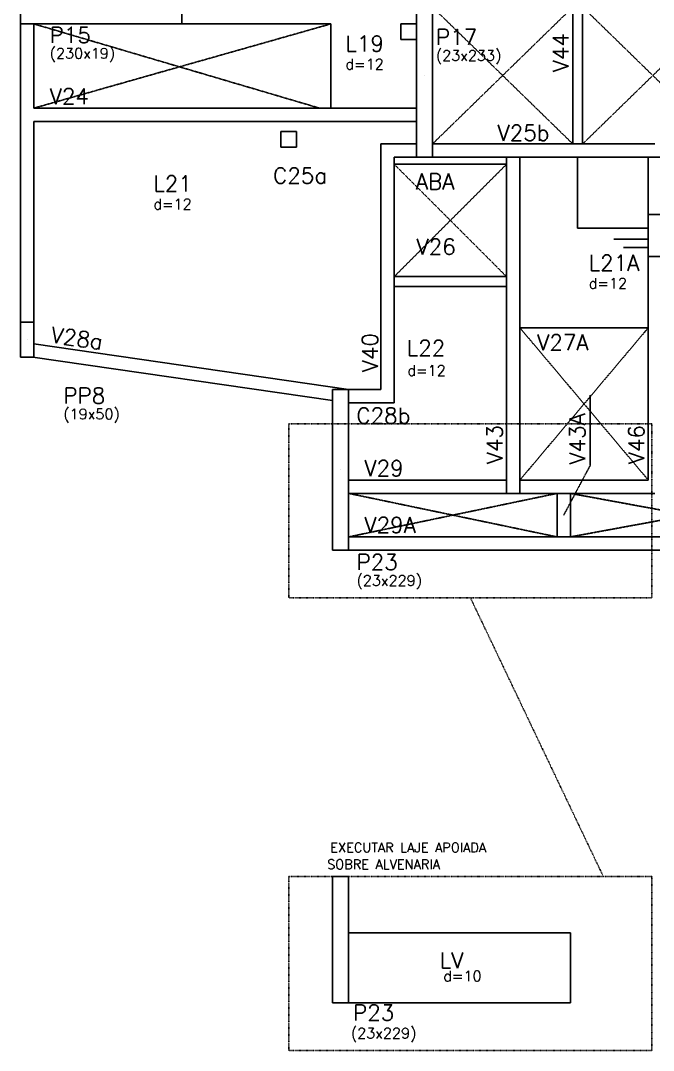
# Model space of a CAD drawing. Extents: x -40810 to 33675, y -2018 to 21213.
# Drawn here: x -44 to 857, y 8123 to 9591 of the extents above; entities that cross this region are included whole.
import ezdxf

# ---------------------------------------------------------------- set-up
doc = ezdxf.new("R2010")
doc.units = 0
doc.linetypes.add('ESTILO_TQS_0003', pattern=[1.5, 0.5, -0.4, 0.1, -0.5])
doc.linetypes.add('TRAZO_HUECO', pattern=[0.75, 0.5, -0.25])
for name, color, linetype in [('1', 5, 'Continuous'), ('10', 7, 'Continuous'), ('12', 3, 'Continuous'), ('13', 7, 'Continuous'), ('18', 9, 'Continuous'), ('204', 7, 'ESTILO_TQS_0003'), ('241', 7, 'TRAZO_HUECO'), ('242', 3, 'Continuous'), ('3', 2, 'Continuous'), ('4', 2, 'Continuous'), ('42', 7, 'Continuous'), ('8', 5, 'Continuous'), ('9', 3, 'Continuous')]:
    doc.layers.add(name, color=color, linetype=linetype)
doc.styles.get("Standard").update_dxf_attribs({"font": 'romans.shx', "width": 0.8})

msp = doc.modelspace()

# ---------------------------------------------------------------- linework, layer by layer
at = {"layer": '1'}
for p, q in [((397.569, 9465.825), (397.569, 9585.825)), ((850.066, 9152.825), (667.066, 9152.825)), ((720.07, 8854.825), (720.07, 8916.825)), ((739.07, 8916.825), (739.07, 8854.825)), ((423.066, 8190.751), (739.07, 8190.751))]:
    msp.add_line(p, q, dxfattribs=at)
at = {"layer": '1', "linetype": 'Continuous'}
for p, q in [((423.066, 8290.755), (739.33, 8290.755)), ((739.07, 8190.755), (739.07, 8290.755))]:
    msp.add_line(p, q, dxfattribs=at)
at = {"layer": '1'}
for points in [[(742.566, 9609.825), (742.566, 9414.825)], [(756.566, 9414.825), (756.566, 9609.825)], [(-44.434, 9585.825), (-44.434, 9445.325)], [(-25.434, 9465.825), (-25.434, 9585.825)], [(185.566, 9585.825), (397.569, 9585.825)], [(519.566, 9465.825), (-25.434, 9465.825)], [(-44.434, 9445.325), (-44.434, 9160.825)], [(-25.434, 9160.825), (-25.434, 9446.825)], [(-25.434, 9446.825), (519.566, 9446.825)], [(519.566, 9414.825), (469.066, 9414.825)], [(469.066, 9414.825), (469.066, 9241.825)], [(654.566, 9414.825), (542.566, 9414.825)], [(742.566, 9414.825), (654.566, 9414.825)], [(859.566, 9414.825), (742.566, 9414.825)], [(488.066, 9395.825), (519.566, 9395.825)], [(488.066, 9225.825), (488.066, 9395.825)], [(542.566, 9395.825), (648.066, 9395.825)], [(648.066, 9395.825), (648.066, 9225.825)], [(667.066, 9395.825), (648.066, 9395.825)], [(667.066, 9395.825), (749.566, 9395.825)], [(667.066, 9241.825), (667.066, 9395.825)], [(749.566, 9395.825), (850.066, 9395.825)], [(850.066, 9395.825), (850.066, 9152.825)], [(869.066, 9395.825), (850.066, 9395.825)], [(488.066, 9385.825), (648.066, 9385.825)], [(469.066, 9241.825), (469.066, 9064.825)], [(667.066, 8916.825), (667.066, 9241.825)], [(648.066, 9225.825), (488.066, 9225.825)], [(488.066, 9211.825), (488.066, 9225.825)], [(648.066, 9211.825), (648.066, 9225.825)], [(488.066, 9045.825), (488.066, 9211.825)], [(488.066, 9211.825), (648.066, 9211.825)], [(648.066, 9211.825), (648.066, 8916.825)], [(850.066, 9152.825), (850.066, 8935.825)], [(423.066, 9064.825), (-25.434, 9129.825)], [(-26.828, 9110.825), (400.066, 9049.011)], [(469.066, 9064.825), (423.066, 9064.825)], [(423.066, 9045.825), (488.066, 9045.825)], [(648.066, 8935.825), (423.066, 8935.825)], [(850.066, 8935.825), (667.066, 8935.825)], [(423.066, 8916.825), (654.566, 8916.825)], [(654.566, 8916.825), (859.566, 8916.825)], [(1076.066, 8854.825), (423.066, 8854.825)], [(423.066, 8835.825), (1076.066, 8835.825)]]:
    msp.add_lwpolyline(points, dxfattribs=at)
at = {"layer": '18'}
for points in [[(801.04, 9279.317), (850.066, 9279.317), (850.066, 9314.317), (869.066, 9314.317), (869.066, 9269.317), (911.677, 9269.317)], [(896.677, 9254.317), (850.066, 9254.317), (850.066, 9267.317), (814.868, 9267.317)]]:
    msp.add_lwpolyline(points, dxfattribs=at)
at = {"layer": '204'}
msp.add_line((786.055, 8370.738), (596.558, 8768.145), dxfattribs=at)
for points in [[(855.184, 8768.145), (337.932, 8768.145), (337.932, 9015.812), (855.184, 9015.812), (855.184, 8768.145)], [(855.184, 8123.071), (337.932, 8123.071), (337.932, 8370.738), (855.184, 8370.738), (855.184, 8123.071)]]:
    msp.add_lwpolyline(points, dxfattribs=at)
at = {"layer": '241'}
for p, q in [((542.566, 9414.825), (742.566, 9609.825)), ((542.566, 9609.825), (742.566, 9414.825)), ((756.566, 9414.825), (956.566, 9609.825)), ((756.566, 9609.825), (956.566, 9414.825)), ((-25.434, 9465.825), (397.569, 9585.825)), ((-25.434, 9585.825), (381.566, 9465.825)), ((488.066, 9225.825), (648.066, 9385.825)), ((488.066, 9385.825), (648.066, 9225.825)), ((667.066, 8935.825), (850.066, 9152.825)), ((667.066, 9152.825), (850.066, 8935.825)), ((767.289, 8956.724), (767.289, 9057.226)), ((729.57, 8885.825), (767.289, 8956.724)), ((423.066, 8916.825), (720.07, 8854.825)), ((423.066, 8854.825), (720.07, 8916.825)), ((739.07, 8916.825), (1076.066, 8854.825)), ((739.07, 8854.825), (1076.066, 8916.825))]:
    msp.add_line(p, q, dxfattribs=at)
at = {"layer": '242'}
for p, q in [((531.066, 9512.325), (531.066, 9512.325)), ((-34.934, 9135.825), (-34.934, 9135.825)), ((411.566, 8950.325), (411.566, 8950.325))]:
    msp.add_line(p, q, dxfattribs=at)
at = {"layer": '3'}
for points in [[(519.566, 9395.825), (542.566, 9395.825), (542.566, 9628.825), (519.566, 9628.825), (519.566, 9395.825)], [(-44.434, 9585.825), (185.566, 9585.825), (185.566, 9604.825), (-44.434, 9604.825), (-44.434, 9585.825)], [(400.066, 8835.825), (423.066, 8835.825), (423.066, 9064.825), (400.066, 9064.825), (400.066, 8835.825)], [(400.066, 8190.751), (423.066, 8190.751), (423.066, 8370.738), (400.066, 8370.738), (400.066, 8190.751)]]:
    msp.add_lwpolyline(points, dxfattribs=at)
at = {"layer": '4'}
msp.add_lwpolyline([(-44.434, 9110.825), (-25.434, 9110.825), (-25.434, 9160.825), (-44.434, 9160.825), (-44.434, 9110.825)], dxfattribs=at)
at = {"layer": '42'}
for points in [[(519.566, 9585.825), (497.566, 9585.825), (497.566, 9563.825), (519.566, 9563.825), (519.566, 9585.825)], [(348.567, 9432.322), (326.567, 9432.322), (326.567, 9410.322), (348.567, 9410.322), (348.567, 9432.322)], [(749.066, 9294.825), (850.066, 9294.825), (850.066, 9395.825), (749.066, 9395.825), (749.066, 9294.825)]]:
    msp.add_lwpolyline(points, dxfattribs=at)

# ---------------------------------------------------------------- texts
at = {"layer": '10'}
for s, p in [('L19', (418.457, 9546.572)), ('L21', (144.704, 9347.097)), ('L21A', (765.109, 9234.073)), ('L22', (505.856, 9112.657)), ('LV', (552.939, 8240.234))]:
    msp.add_text(s, height=22.5, dxfattribs=at).set_placement(p)
at = {"layer": '12'}
for s, p in [('(230x19)', (-2.988, 9536.349)), ('(23x233)', (547.407, 9533.33)), ('(19x50)', (16.431, 9022.421)), ('(23x229)', (434.316, 8785.2)), ('(23x229)', (426.279, 8140.043))]:
    msp.add_text(s, height=15, dxfattribs=at).set_placement(p)
at = {"layer": '13'}
for s, height, p in [('d=12', 15, (418.457, 9521.072)), ('d=12', 15, (144.704, 9321.597)), ('d=12', 15, (765.109, 9208.573)), ('d=12', 15, (506.784, 9084.374)), ('EXECUTAR LAJE APOIADA', 13.5, (396.906, 8405.44)), ('SOBRE ALVENARIA', 13.5, (392.415, 8381.488)), ('d=10', 15, (557.894, 8221.66))]:
    msp.add_text(s, height=height, dxfattribs=at).set_placement(p)
at = {"layer": '8'}
for s, rotation, p in [('V44', 90, (736.374, 9516.856)), ('V28a', 351.610156, (-2.354, 9132.106)), ('V40', 90, (464.892, 9089.382)), ('V43A', 90, (760.279, 8957.76)), ('V43', 90, (642.441, 8958.325)), ('V46', 90, (844.441, 8958.325))]:
    msp.add_text(s, height=22.5, rotation=rotation, dxfattribs=at).set_placement(p)
for s, p in [('V24', (-2.934, 9471.45)), ('V25b', (635.3, 9419.388)), ('C25a', (315.39, 9358.483)), ('ABA', (518.877, 9349.998)), ('V26', (519.78, 9257.077)), ('V27A', (691.832, 9120.74)), ('C28b', (434.061, 9016.376)), ('V29', (445.566, 8941.45)), ('V29A', (445.566, 8860.45))]:
    msp.add_text(s, height=22.5, dxfattribs=at).set_placement(p)
at = {"layer": '9'}
for s, p in [('P15', (-2.988, 9558.849)), ('P17', (547.407, 9555.83)), ('PP8', (16.431, 9044.921)), ('P23', (434.316, 8807.7)), ('P23', (429.273, 8165.537))]:
    msp.add_text(s, height=22.5, dxfattribs=at).set_placement(p)

doc.saveas('drawing.dxf')
